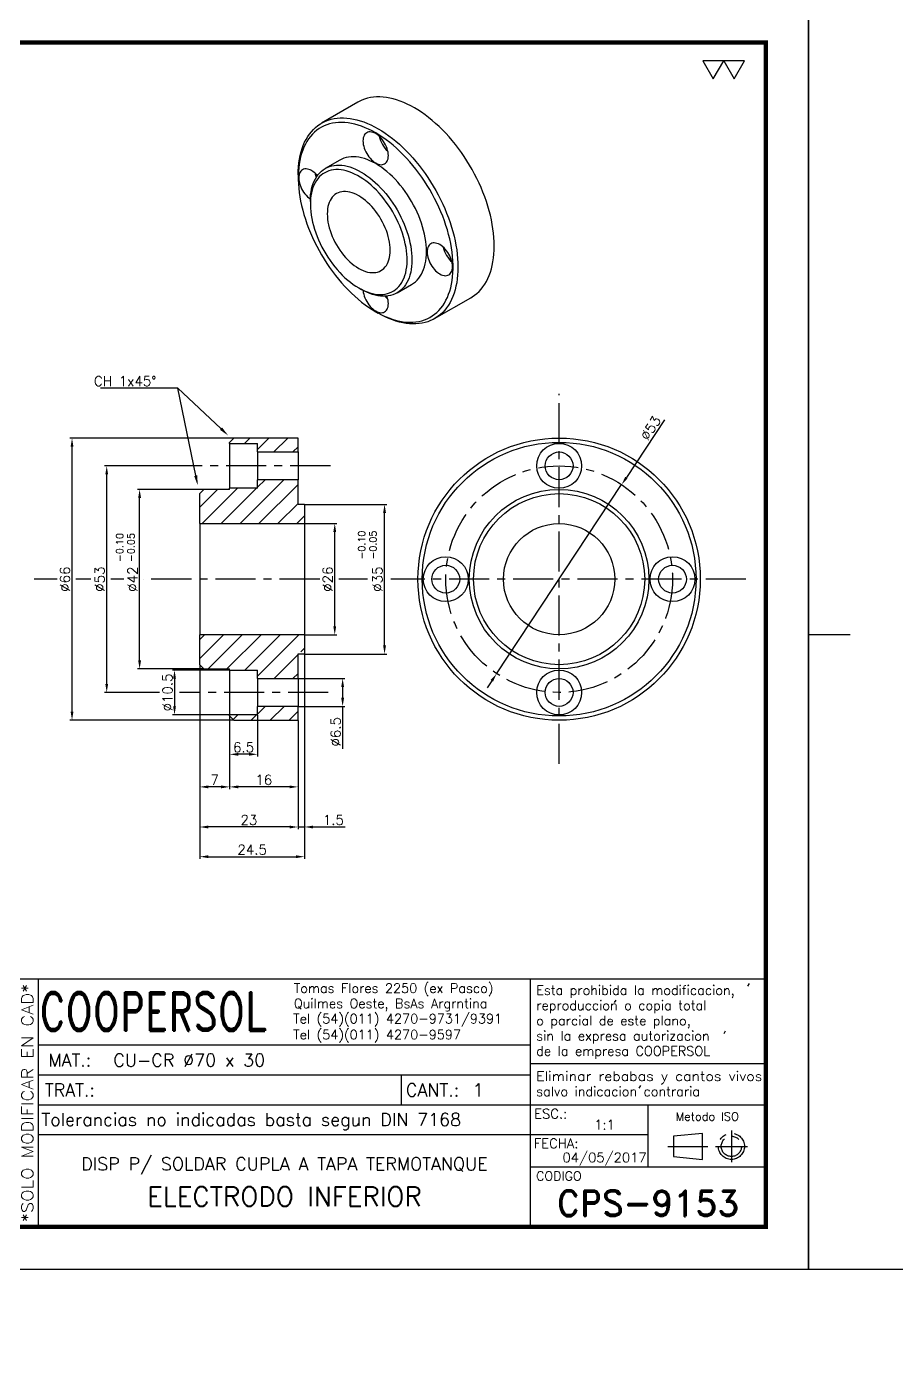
# Model space of a CAD drawing. Extents: x -13768 to 18086, y -10615 to 1188.
# Drawn here: x 867.2 to 1070.6, y -18.5 to 290.7 of the extents above; entities that cross this region are included whole.
import ezdxf
from ezdxf import colors
from ezdxf.entities.mleader import LeaderData, LeaderLine
from ezdxf.enums import TextEntityAlignment as Align
from ezdxf.math import Vec2, Vec3

# ---------------------------------------------------------------- set-up
doc = ezdxf.new("R2010")
doc.units = 0
doc.header["$LTSCALE"] = 7.5
doc.header["$MEASUREMENT"] = 0
doc.linetypes.add('CENTER', pattern=[2, 1.25, -0.25, 0.25, -0.25])
doc.layers.get('0').update_dxf_attribs({"linetype": 'CONTINUOUS'})
doc.layers.get('DEFPOINTS').update_dxf_attribs({"linetype": 'CONTINUOUS'})
for name, color, linetype in [('0-CO', 3, 'CONTINUOUS'), ('1', 1, 'CENTER'), ('CL', 1, 'CENTER'), ('CO', 3, 'CONTINUOUS'), ('FI', 1, 'CONTINUOUS'), ('RY', 5, 'CONTINUOUS')]:
    doc.layers.add(name, color=color, linetype=linetype)
doc.styles.add('ROMAND', font='ROMAND')
doc.styles.add('ROMANS', font='ROMANS.SHX')
doc.dimstyles.new('1', dxfattribs={"dimtxt": 2.3, "dimasz": 2, "dimexe": 0.5, "dimexo": 0.0625, "dimgap": 0.5, "dimtad": 1, "dimdec": 4, "dimdsep": 46, "dimtxsty": 'ROMANS', "dimcen": -2, "dimclrt": 7, "dimadec": 0, "dimazin": 0, "dimtfac": 0.869565, "dimtdec": 4, "dimtmove": 0, "dimatfit": 3, "dimfxl": 1, "dimtolj": 1, "dimarcsym": 0})

# ---------------------------------------------------------------- blocks, each defined once
blk = doc.blocks.new('A4G')
blk.add_line((0, 148.5), (9.75, 148.5))
blk.add_lwpolyline([(0, 297), (210, 297), (210, 0), (0, 0)], close=True)
at = {"const_width": 1}
blk.add_lwpolyline([(25, 287), (200, 287), (200, 10), (25, 10)], close=True, dxfattribs=at)
blk = doc.blocks.new('COOPERSOLROT-02')
for p, q in [((0, 58), (175, 58)), ((0, 0), (0, 58)), ((5, 0), (5, 58)), ((120, 0), (120, 58)), ((175, 0), (175, 58)), ((5, 42.5), (120, 42.5)), ((120, 38.19), (175, 38.19)), ((5, 35.5), (120, 35.5)), ((89.89, 28.5), (89.89, 35.5)), ((5, 28.5), (175, 28.5)), ((147.5, 14), (147.5, 28.5)), ((147.5, 21.5), (5, 21.5)), ((120, 14), (175, 14)), ((0, 0), (175, 0))]:
    blk.add_line(p, q)
at = {"color": 1, "linetype": 'CENTER'}
blk.add_line((166.98, 22.51), (166.98, 15.06), dxfattribs=at)
for points in [[(152.09, 18.79), (161.93, 18.79)], [(163.26, 18.79), (170.71, 18.79)]]:
    blk.add_lwpolyline(points, dxfattribs=at)
at = {"layer": '1'}
for points in [[(170.85, 56.26), (171.21, 56.85)], [(139.66, 52.43), (140.02, 53.02)], [(165.28, 45.22), (165.64, 45.81)], [(145.46, 32.42), (145.82, 33.01)]]:
    blk.add_lwpolyline(points, dxfattribs=at)
blk.add_lwpolyline([(160.25, 18.79), (160.25, 21.83), (153.47, 21.16), (153.47, 16.41), (160.25, 15.74)], close=True, dxfattribs=at)
for radius in [3.05, 2.37]:
    blk.add_circle((166.98, 18.79), radius, dxfattribs=at)
at = {"style": 'ROMANS', "width": 0.996387}
blk.add_text('*SOLO MODIFICAR EN CAD*', height=2.7, rotation=90, dxfattribs=at).set_placement((3.77, 1.09), (3.77, 56.81), align=Align.FIT)
at = {"style": 'ROMAND', "width": 0.75}
blk.add_text('COOPERSOL', height=9, dxfattribs=at).set_placement((5.26, 45.85))
at = {"style": 'ROMANS'}
for s, p in [('MAT.:', (7.32, 37.47)), ('TRAT.:', (6.5, 30.47)), ('CANT.:', (90.89, 30.47)), ('Tolerancias no indicadas basta segun DIN 7168', (5.7, 23.56))]:
    blk.add_text(s, height=3, dxfattribs=at).set_placement(p)
for tag, height, style, p in [('CONJUNTO', 2.3, 'ROMANS', (62.5, 17.5)), ('SUBCONJUNTO', 3, 'ROMANS', (62.5, 11.5)), ('DENOMINACION', 4.5, 'ROMANS', (62.5, 4.75)), ('COD-PLA', 6, 'ROMAND', (147.5, 5.5))]:
    blk.add_attdef(tag, text='', height=height, dxfattribs=dict(style=style)).set_placement(p, align=Align.MIDDLE)
at = {"layer": '1', "style": 'ROMANS'}
for s, height, p in [('Tomas Flores 2250 (ex Pasco)', 2.2, (64.69, 54.68)), ('Esta prohibida la modificacion,', 2.2, (121.36, 54.23)), ('Quilmes Oeste, BsAs Argrntina', 2.2, (64.69, 51.12)), ('reproduccion o copia total', 2.2, (121.36, 50.67)), ('Tel (54)(011) 4270-9731/9391', 2.2, (64.55, 47.56)), ('Tel (54)(011) 4270-9597', 2.2, (64.55, 43.83)), ('o parcial de este plano,', 2.2, (121.36, 47.11)), ('sin la expresa autorizacion ', 2.2, (121.36, 43.55)), ('de la empresa COOPERSOL', 2.2, (121.36, 39.99)), ('salvo indicacion contraria', 2.2, (121.36, 30.54)), ('ESC.:', 2.25, (120.89, 25.29)), ('FECHA:', 2.25, (120.81, 18.36)), ('CODIGO', 2.16, (121.33, 10.78))]:
    blk.add_text(s, height=height, dxfattribs=at).set_placement(p)
at = {"layer": '1', "style": 'ROMANS', "width": 0.96139}
blk.add_text('Eliminar rebabas y cantos vivos', height=2.2, dxfattribs=at).set_placement((121.34, 34.1), (174.21, 34.1), align=Align.FIT)
at = {"layer": '1', "style": 'ROMANS'}
blk.add_text('Metodo ISO', height=1.948, dxfattribs=at).set_placement((161.34, 25.77), align=Align.MIDDLE)
for tag, p in [('MAT', (22.51, 37.47)), ('TRAT', (22.51, 30.47)), ('CANT', (106.49, 30.47))]:
    blk.add_attdef(tag, p, '', height=3, dxfattribs=at)
for tag, p in [('ESC', (137.33, 22.73)), ('FECHA', (137.33, 15.06))]:
    blk.add_attdef(tag, text='', height=2.25, dxfattribs=at).set_placement(p, align=Align.CENTER)
blk = doc.blocks.new('*D216')
at = {"layer": 'CO', "color": 0, "lineweight": -2}
for p, q in [((932.26, 174.45), (939.76, 174.45)), ((939.26, 150.45), (939.26, 172.45)), ((932.26, 148.45), (939.76, 148.45))]:
    blk.add_line(p, q, dxfattribs=at)
at = {"layer": 'CO', "color": 0}
for points in [[(938.93, 172.45), (939.6, 172.45), (939.26, 174.45)], [(938.93, 150.45), (939.6, 150.45), (939.26, 148.45)]]:
    blk.add_solid(points, dxfattribs=at)
at = {"layer": 'DEFPOINTS', "color": 0}
for p in [(932.2, 174.45), (939.26, 174.45), (932.2, 148.45)]:
    blk.add_point(p, dxfattribs=at)
at = {"layer": 'CO', "color": 7, "insert": (937.61, 161.45), "char_height": 2.3, "attachment_point": 5, "rotation": 90, "style": 'ROMANS'}
blk.add_mtext('\\A1;%%C26', dxfattribs=at)
blk = doc.blocks.new('*D217')
at = {"layer": 'CO', "color": 0, "lineweight": -2}
for p, q in [((932.26, 178.95), (951.41, 178.95)), ((950.91, 145.95), (950.91, 176.95)), ((932.26, 143.95), (951.41, 143.95))]:
    blk.add_line(p, q, dxfattribs=at)
at = {"layer": 'CO', "color": 0}
for points in [[(950.57, 176.95), (951.24, 176.95), (950.91, 178.95)], [(950.57, 145.95), (951.24, 145.95), (950.91, 143.95)]]:
    blk.add_solid(points, dxfattribs=at)
at = {"layer": 'DEFPOINTS', "color": 0}
for p in [(932.2, 178.95), (950.91, 178.95), (932.2, 143.95)]:
    blk.add_point(p, dxfattribs=at)
at = {"layer": 'CO', "color": 7, "insert": (949.26, 161.45), "char_height": 2.3, "attachment_point": 5, "rotation": 90, "style": 'ROMANS'}
blk.add_mtext('\\A1;%%C35', dxfattribs=at)
blk = doc.blocks.new('*D218')
at = {"layer": 'CO', "color": 0, "lineweight": -2}
for p, q in [((908.63, 182.45), (893.15, 182.45)), ((893.65, 142.45), (893.65, 180.45)), ((908.63, 140.45), (893.15, 140.45))]:
    blk.add_line(p, q, dxfattribs=at)
at = {"layer": 'CO', "color": 0}
for points in [[(893.31, 180.45), (893.98, 180.45), (893.65, 182.45)], [(893.31, 142.45), (893.98, 142.45), (893.65, 140.45)]]:
    blk.add_solid(points, dxfattribs=at)
at = {"layer": 'DEFPOINTS', "color": 0}
for p in [(893.65, 182.45), (908.7, 182.45), (908.7, 140.45)]:
    blk.add_point(p, dxfattribs=at)
at = {"layer": 'CO', "color": 7, "insert": (892, 161.45), "char_height": 2.3, "attachment_point": 5, "rotation": 90, "style": 'ROMANS'}
blk.add_mtext('\\A1;%%C42', dxfattribs=at)
blk = doc.blocks.new('*D219')
at = {"layer": 'CO', "color": 0, "lineweight": -2}
for p, q in [((908.27, 187.95), (885.46, 187.95)), ((885.96, 136.95), (885.96, 185.95)), ((895.47, 134.95), (885.46, 134.95))]:
    blk.add_line(p, q, dxfattribs=at)
at = {"layer": 'CO', "color": 0}
for points in [[(885.63, 185.95), (886.29, 185.95), (885.96, 187.95)], [(885.63, 136.95), (886.29, 136.95), (885.96, 134.95)]]:
    blk.add_solid(points, dxfattribs=at)
at = {"layer": 'DEFPOINTS', "color": 0}
for p in [(885.96, 187.95), (908.33, 187.95), (895.54, 134.95)]:
    blk.add_point(p, dxfattribs=at)
at = {"layer": 'CO', "color": 7, "insert": (884.31, 161.45), "char_height": 2.3, "attachment_point": 5, "rotation": 90, "style": 'ROMANS'}
blk.add_mtext('\\A1;%%C53', dxfattribs=at)
blk = doc.blocks.new('*D220')
at = {"layer": 'CO', "color": 0, "lineweight": -2}
for p, q in [((915.63, 194.45), (877.35, 194.45)), ((877.85, 130.45), (877.85, 192.45)), ((915.63, 128.45), (877.35, 128.45))]:
    blk.add_line(p, q, dxfattribs=at)
at = {"layer": 'CO', "color": 0}
for points in [[(877.52, 192.45), (878.18, 192.45), (877.85, 194.45)], [(877.52, 130.45), (878.18, 130.45), (877.85, 128.45)]]:
    blk.add_solid(points, dxfattribs=at)
at = {"layer": 'DEFPOINTS', "color": 0}
for p in [(877.85, 194.45), (915.7, 194.45), (915.7, 128.45)]:
    blk.add_point(p, dxfattribs=at)
at = {"layer": 'CO', "color": 7, "insert": (876.2, 161.45), "char_height": 2.3, "attachment_point": 5, "rotation": 90, "style": 'ROMANS'}
blk.add_mtext('\\A1;%%C66', dxfattribs=at)
blk = doc.blocks.new('*D221')
at = {"layer": 'CO', "color": 0, "lineweight": -2}
for p, q in [((907.7, 141.39), (907.7, 102.99)), ((930.7, 128.39), (930.7, 102.99)), ((928.7, 103.49), (909.7, 103.49))]:
    blk.add_line(p, q, dxfattribs=at)
at = {"layer": 'CO', "color": 0}
for points in [[(909.7, 103.82), (909.7, 103.15), (907.7, 103.49)], [(928.7, 103.82), (928.7, 103.15), (930.7, 103.49)]]:
    blk.add_solid(points, dxfattribs=at)
at = {"layer": 'DEFPOINTS', "color": 0}
for p in [(907.7, 141.45), (930.7, 128.45), (907.7, 103.49)]:
    blk.add_point(p, dxfattribs=at)
at = {"layer": 'CO', "color": 7, "insert": (919.2, 105.14), "char_height": 2.3, "attachment_point": 5, "style": 'ROMANS'}
blk.add_mtext('\\A1;23', dxfattribs=at)
blk = doc.blocks.new('*D222')
at = {"layer": 'CO', "color": 0, "lineweight": -2}
for p, q in [((932.2, 143.89), (932.2, 102.99)), ((930.7, 128.39), (930.7, 102.99)), ((928.7, 103.49), (926.7, 103.49)), ((930.7, 103.49), (932.2, 103.49)), ((934.2, 103.49), (941.69, 103.49))]:
    blk.add_line(p, q, dxfattribs=at)
at = {"layer": 'CO', "color": 0}
for points in [[(928.7, 103.82), (928.7, 103.15), (930.7, 103.49)], [(934.2, 103.82), (934.2, 103.15), (932.2, 103.49)]]:
    blk.add_solid(points, dxfattribs=at)
at = {"layer": 'DEFPOINTS', "color": 0}
for p in [(932.2, 143.95), (930.7, 128.45), (932.2, 103.49)]:
    blk.add_point(p, dxfattribs=at)
at = {"layer": 'CO', "color": 7, "insert": (938.94, 105.14), "char_height": 2.3, "attachment_point": 5, "style": 'ROMANS'}
blk.add_mtext('\\A1;1.5', dxfattribs=at)
blk = doc.blocks.new('*D223')
at = {"layer": 'CO', "color": 0, "lineweight": -2}
for p, q in [((932.2, 143.89), (932.2, 96.04)), ((907.7, 141.33), (907.7, 96.04)), ((909.7, 96.54), (930.2, 96.54))]:
    blk.add_line(p, q, dxfattribs=at)
at = {"layer": 'CO', "color": 0}
for points in [[(909.7, 96.88), (909.7, 96.21), (907.7, 96.54)], [(930.2, 96.88), (930.2, 96.21), (932.2, 96.54)]]:
    blk.add_solid(points, dxfattribs=at)
at = {"layer": 'DEFPOINTS', "color": 0}
for p in [(932.2, 143.95), (907.7, 141.39), (932.2, 96.54)]:
    blk.add_point(p, dxfattribs=at)
at = {"layer": 'CO', "color": 7, "insert": (919.95, 98.19), "char_height": 2.3, "attachment_point": 5, "style": 'ROMANS'}
blk.add_mtext('\\A1;24.5', dxfattribs=at)
blk = doc.blocks.new('*D224')
at = {"layer": 'CO', "color": 0, "lineweight": -2}
for p, q in [((914.7, 129.64), (914.7, 119.99)), ((921.2, 129.64), (921.2, 119.99)), ((919.2, 120.49), (916.7, 120.49))]:
    blk.add_line(p, q, dxfattribs=at)
at = {"layer": 'CO', "color": 0}
for points in [[(916.7, 120.82), (916.7, 120.15), (914.7, 120.49)], [(919.2, 120.82), (919.2, 120.15), (921.2, 120.49)]]:
    blk.add_solid(points, dxfattribs=at)
at = {"layer": 'DEFPOINTS', "color": 0}
for p in [(914.7, 129.7), (921.2, 129.7), (914.7, 120.49)]:
    blk.add_point(p, dxfattribs=at)
at = {"layer": 'CO', "color": 7, "insert": (917.95, 122.14), "char_height": 2.3, "attachment_point": 5, "style": 'ROMANS'}
blk.add_mtext('\\A1;6.5', dxfattribs=at)
blk = doc.blocks.new('*D225')
at = {"layer": 'CO', "color": 0, "lineweight": -2}
for p, q in [((914.7, 129.64), (914.7, 112.37)), ((930.7, 128.39), (930.7, 112.37)), ((928.7, 112.87), (916.7, 112.87))]:
    blk.add_line(p, q, dxfattribs=at)
at = {"layer": 'CO', "color": 0}
for points in [[(916.7, 113.2), (916.7, 112.54), (914.7, 112.87)], [(928.7, 113.2), (928.7, 112.54), (930.7, 112.87)]]:
    blk.add_solid(points, dxfattribs=at)
at = {"layer": 'DEFPOINTS', "color": 0}
for p in [(914.7, 129.7), (930.7, 128.45), (914.7, 112.87)]:
    blk.add_point(p, dxfattribs=at)
at = {"layer": 'CO', "color": 7, "insert": (922.7, 114.52), "char_height": 2.3, "attachment_point": 5, "style": 'ROMANS'}
blk.add_mtext('\\A1;16', dxfattribs=at)
blk = doc.blocks.new('*D226')
at = {"layer": 'CO', "color": 0, "lineweight": -2}
for p, q in [((907.7, 141.27), (907.7, 112.37)), ((914.7, 129.39), (914.7, 112.37)), ((912.7, 112.87), (909.7, 112.87))]:
    blk.add_line(p, q, dxfattribs=at)
at = {"layer": 'CO', "color": 0}
for points in [[(909.7, 113.2), (909.7, 112.54), (907.7, 112.87)], [(912.7, 113.2), (912.7, 112.54), (914.7, 112.87)]]:
    blk.add_solid(points, dxfattribs=at)
at = {"layer": 'DEFPOINTS', "color": 0}
for p in [(907.7, 141.33), (914.7, 129.45), (907.7, 112.87)]:
    blk.add_point(p, dxfattribs=at)
at = {"layer": 'CO', "color": 7, "insert": (911.2, 114.52), "char_height": 2.3, "attachment_point": 5, "style": 'ROMANS'}
blk.add_mtext('\\A1;7', dxfattribs=at)
blk = doc.blocks.new('*D227')
at = {"layer": 'CO', "color": 0, "lineweight": -2}
for p, q in [((930.76, 138.2), (941.61, 138.2)), ((941.11, 136.2), (941.11, 133.7)), ((930.76, 131.7), (941.61, 131.7)), ((941.11, 131.7), (941.11, 121.8))]:
    blk.add_line(p, q, dxfattribs=at)
at = {"layer": 'CO', "color": 0}
for points in [[(940.77, 136.2), (941.44, 136.2), (941.11, 138.2)], [(940.77, 133.7), (941.44, 133.7), (941.11, 131.7)]]:
    blk.add_solid(points, dxfattribs=at)
at = {"layer": 'DEFPOINTS', "color": 0}
for p in [(930.7, 138.2), (930.7, 131.7), (941.11, 131.7)]:
    blk.add_point(p, dxfattribs=at)
at = {"layer": 'CO', "color": 7, "insert": (939.46, 125.75), "char_height": 2.3, "attachment_point": 5, "rotation": 90, "style": 'ROMANS'}
blk.add_mtext('\\A1;%%C6.5', dxfattribs=at)
blk = doc.blocks.new('*D228')
at = {"layer": 'CO', "color": 0, "lineweight": -2}
for p, q in [((914.63, 140.2), (901.31, 140.2)), ((901.81, 138.2), (901.81, 131.7)), ((914.63, 129.7), (901.31, 129.7))]:
    blk.add_line(p, q, dxfattribs=at)
at = {"layer": 'CO', "color": 0}
for points in [[(901.48, 138.2), (902.14, 138.2), (901.81, 140.2)], [(901.48, 131.7), (902.14, 131.7), (901.81, 129.7)]]:
    blk.add_solid(points, dxfattribs=at)
at = {"layer": 'DEFPOINTS', "color": 0}
for p in [(914.7, 140.2), (901.81, 129.7), (914.7, 129.7)]:
    blk.add_point(p, dxfattribs=at)
at = {"layer": 'CO', "color": 7, "insert": (900.16, 134.95), "char_height": 2.3, "attachment_point": 5, "rotation": 90, "style": 'ROMANS'}
blk.add_mtext('\\A1;%%C10.5', dxfattribs=at)
blk = doc.blocks.new('TOL')
at = {"layer": '0-CO', "style": 'ROMANS'}
for tag, p in [('TOLSUP', (2.34, 3.94)), ('TOLINF', (2.34, 1.29))]:
    blk.add_attdef(tag, p, '', height=1.64, dxfattribs=at)
blk = doc.blocks.new('*D229')
at = {"layer": 'CO', "color": 0, "lineweight": -2}
for p, q in [((1016.35, 198.7), (1007.44, 185.22)), ((977.09, 139.35), (1006.33, 183.56)), ((975.99, 137.68), (974.89, 136.02))]:
    blk.add_line(p, q, dxfattribs=at)
at = {"layer": 'CO', "color": 0}
for points in [[(1007.16, 185.41), (1007.72, 185.04), (1006.33, 183.56)], [(975.71, 137.87), (976.27, 137.5), (977.09, 139.35)]]:
    blk.add_solid(points, dxfattribs=at)
at = {"layer": 'DEFPOINTS', "color": 0}
for p in [(1006.33, 183.56), (977.09, 139.35)]:
    blk.add_point(p, dxfattribs=at)
at = {"layer": 'CO', "color": 7, "insert": (1013.1, 196.77), "char_height": 2.3, "attachment_point": 5, "rotation": 56.5142, "style": 'ROMANS'}
blk.add_mtext('\\A1;∅53', dxfattribs=at)
blk = doc.blocks.new('A1G')
blk.add_lwpolyline([(0, 0), (841, 0), (841, 594), (0, 594)], close=True)

msp = doc.modelspace()

# ---------------------------------------------------------------- hatches: boundary and pattern name
at = {"layer": 'RY'}
h = msp.add_hatch(dxfattribs=at)
h.set_pattern_fill('ANSI31', color=256, scale=25, style=0)
h.set_pattern_definition([(45, (12679.991, -11905.4418), (-2.2097087, 2.2097087), [])])
h.paths.add_polyline_path([(930.69718, 191.20441), (930.69718, 194.45441), (915.69718, 194.45441), (914.69718, 193.45441), (914.69718, 193.20441), (921.19718, 193.20441), (921.19718, 191.20441)])
h.paths.add_polyline_path([(921.19718, 184.70441), (921.19718, 182.70441), (914.69718, 182.70441), (914.69718, 182.45441), (908.69718, 182.45441), (907.69718, 181.45441), (907.69718, 174.45441), (932.19718, 174.45441), (932.19718, 178.45441), (930.69718, 178.45441), (930.69718, 184.70441)])
h.paths.add_polyline_path([(907.69718, 148.45441), (907.69718, 141.45441), (908.69718, 140.45441), (914.69718, 140.45441), (914.69718, 140.20441), (921.19718, 140.20441), (921.19718, 138.20441), (930.69718, 138.20441), (930.69718, 144.45441), (932.19718, 144.45441), (932.19718, 148.45441)])
h.paths.add_polyline_path([(930.69718, 128.45441), (930.69718, 131.70441), (921.19718, 131.70441), (921.19718, 129.70441), (914.69718, 129.70441), (914.69718, 129.45441), (915.69718, 128.45441)])

# ---------------------------------------------------------------- linework, layer by layer
for p, q in [((914.69718, 193.45441), (915.69718, 194.45441)), ((914.69718, 193.20441), (914.69718, 193.45441)), ((914.69718, 193.20441), (921.19718, 193.20441)), ((914.69718, 193.20441), (914.69718, 182.70441)), ((930.69718, 194.45441), (915.69718, 194.45441)), ((921.19718, 191.20441), (921.19718, 193.20441)), ((930.69718, 191.20441), (930.69718, 194.45441)), ((921.19718, 191.20441), (921.19718, 184.70441)), ((921.19718, 191.20441), (930.69718, 191.20441)), ((930.69718, 191.20441), (930.69718, 184.70441)), ((907.69718, 181.45441), (908.69718, 182.45441)), ((914.69718, 182.45441), (908.69718, 182.45441)), ((914.69718, 182.45441), (914.69718, 182.70441)), ((921.19718, 182.70441), (914.69718, 182.70441)), ((930.69718, 184.70441), (921.19718, 184.70441)), ((921.19718, 182.70441), (921.19718, 184.70441)), ((930.69718, 178.95441), (930.69718, 184.70441)), ((907.69718, 174.45441), (907.69718, 181.45441)), ((932.19718, 178.95441), (930.69718, 178.95441)), ((932.19718, 178.95441), (932.19718, 174.45441)), ((907.69718, 174.45441), (932.19718, 174.45441)), ((907.69718, 174.45441), (907.69718, 148.45441)), ((932.19718, 174.45441), (932.19718, 148.45441)), ((907.69718, 141.45441), (907.69718, 148.45441)), ((932.19718, 148.45441), (907.69718, 148.45441)), ((932.19718, 148.45441), (932.19718, 143.95441)), ((930.69718, 143.95441), (932.19718, 143.95441)), ((930.69718, 138.20441), (930.69718, 143.95441)), ((908.69718, 140.45441), (907.69718, 141.45441)), ((908.69718, 140.45441), (914.69718, 140.45441)), ((914.69718, 140.20441), (914.69718, 140.45441)), ((914.69718, 140.20441), (921.19718, 140.20441)), ((914.69718, 140.20441), (914.69718, 129.70441)), ((921.19718, 138.20441), (921.19718, 140.20441)), ((921.19718, 138.20441), (930.69718, 138.20441)), ((921.19718, 138.20441), (921.19718, 131.70441)), ((930.69718, 138.20441), (930.69718, 131.70441)), ((930.69718, 131.70441), (921.19718, 131.70441)), ((921.19718, 129.70441), (921.19718, 131.70441)), ((930.69718, 128.45441), (930.69718, 131.70441)), ((914.69718, 129.45441), (914.69718, 129.70441)), ((921.19718, 129.70441), (914.69718, 129.70441)), ((915.69718, 128.45441), (914.69718, 129.45441)), ((915.69718, 128.45441), (930.69718, 128.45441))]:
    msp.add_line(p, q)
for centre, radius in [((991.7139, 161.45441), 33), ((991.7139, 187.95441), 5.25), ((991.7139, 187.95441), 3.25), ((991.7139, 161.45441), 21), ((991.7139, 161.45441), 13), ((965.2139, 161.45441), 5.25), ((965.2139, 161.45441), 3.25), ((1018.2139, 161.45441), 5.25), ((1018.2139, 161.45441), 3.25), ((991.7139, 134.95441), 5.25), ((991.7139, 134.95441), 3.25)]:
    msp.add_circle(centre, radius)
at = {"layer": 'CL'}
for p, q in [((991.7139, 118.25926), (991.7139, 204.76739)), ((938.23353, 187.95441), (908.33062, 187.95441)), ((874.41654, 161.45441), (869.01269, 161.45441)), ((882.27594, 161.45441), (878.73496, 161.45441)), ((889.96272, 161.45441), (886.93986, 161.45441)), ((935.75836, 161.45441), (894.45376, 161.45441)), ((946.91323, 161.45441), (940.19495, 161.45441)), ((1035.35374, 161.45441), (952.36402, 161.45441)), ((898.337, 134.95441), (895.53701, 134.95441)), ((937.76104, 134.95441), (903.00371, 134.95441))]:
    msp.add_line(p, q, dxfattribs=at)
msp.add_circle((991.7139, 161.45441), 26.5, dxfattribs=at)
at = {"layer": 'CO'}
for points in [[(1027.74912, 278.45768), (1030.19327, 282.69108), (1025.30497, 282.69108)], [(1032.63743, 278.45768), (1035.08158, 282.69108), (1030.19327, 282.69108)]]:
    msp.add_lwpolyline(points, close=True, dxfattribs=at)
at = {"layer": 'FI'}
for p, q in [((944.68171, 273.01047), (936.19643, 268.11202)), ((940.43035, 259.47139), (937.03624, 257.51201)), ((930.72773, 256.02492), (930.72773, 255.37179)), ((933.55616, 249.82022), (933.55616, 249.16709)), ((944.86803, 229.57224), (945.43362, 229.24562)), ((953.83487, 228.41277), (957.22898, 230.37215)), ((962.59428, 222.38464), (971.07956, 227.28309)), ((948.82672, 224.02002), (949.39232, 223.69341))]:
    msp.add_line(p, q, dxfattribs=at)
at = {"layer": 'FI', "flags": 128}
for points in [[(971.07956, 227.28309), (971.37349, 227.46051), (971.93868, 227.84827), (972.47557, 228.28094), (972.98305, 228.75764), (973.46013, 229.27742), (973.90583, 229.83923), (974.31926, 230.44193), (974.69958, 231.08432), (975.04603, 231.7651), (975.35791, 232.48289), (975.63459, 233.23626), (975.87553, 234.02368), (976.08022, 234.84357), (976.24826, 235.69429), (976.37931, 236.5741), (976.4731, 237.48125), (976.52946, 238.41391), (976.54825, 239.3702), (976.52946, 240.34818), (976.4731, 241.3459), (976.37931, 242.36135), (976.24826, 243.39247), (976.08022, 244.4372), (975.87553, 245.49342), (975.63459, 246.55902), (975.35791, 247.63184), (975.04603, 248.70972), (974.69958, 249.7905), (974.31926, 250.872), (973.90583, 251.95204), (973.46013, 253.02844), (972.98305, 254.09904), (972.47557, 255.16168), (971.93868, 256.21421), (971.37349, 257.25454), (970.78113, 258.28054), (970.16278, 259.29017), (969.5197, 260.28138), (968.85318, 261.25218), (968.16457, 262.20062), (967.45524, 263.12478), (966.72663, 264.02281), (965.98021, 264.89289), (965.21748, 265.73328), (964.43997, 266.54227), (963.64925, 267.31825), (962.84691, 268.05965), (962.03457, 268.76497), (961.21387, 269.4328), (960.38645, 270.06179), (959.55399, 270.65067), (958.71815, 271.19826), (957.88063, 271.70346), (957.04311, 272.16524), (956.20728, 272.58268), (955.37482, 272.95494), (954.5474, 273.28127), (953.7267, 273.56101), (952.91436, 273.79359), (952.11202, 273.97855), (951.3213, 274.11552), (950.54379, 274.20421), (949.78106, 274.24446), (949.03463, 274.23618), (948.30603, 274.17939), (947.5967, 274.0742), (946.90808, 273.92082), (946.24156, 273.71956), (945.59848, 273.47083), (944.98014, 273.17513), (944.68171, 273.01047)], [(930.72773, 256.02492), (930.74653, 256.98121), (930.80288, 257.91386), (930.89668, 258.82101), (931.02773, 259.70083), (931.19577, 260.55154), (931.40046, 261.37143), (931.64139, 262.15886), (931.91808, 262.91222), (932.22996, 263.63002), (932.57641, 264.31079), (932.95673, 264.95318), (933.37016, 265.55589), (933.81586, 266.11769), (934.29293, 266.63747), (934.80042, 267.11418), (935.3373, 267.54685), (935.90249, 267.93461), (936.49486, 268.27669), (937.1132, 268.57239), (937.75628, 268.82111), (938.4228, 269.02237), (939.11142, 269.17575), (939.82074, 269.28094), (940.54935, 269.33773), (941.29578, 269.34601), (942.05851, 269.30577), (942.83602, 269.21707), (943.62674, 269.0801), (944.42908, 268.89514), (945.24142, 268.66256), (946.06212, 268.38282), (946.88954, 268.05649), (947.722, 267.68424), (948.55783, 267.26679), (949.39535, 266.80501), (950.23287, 266.29982), (951.0687, 265.75222), (951.90117, 265.16334), (952.72858, 264.53435), (953.54929, 263.86652), (954.36163, 263.1612), (955.16396, 262.4198), (955.95468, 261.64383), (956.73219, 260.83483), (957.49493, 259.99444), (958.24135, 259.12436), (958.96996, 258.22633), (959.67929, 257.30217), (960.3679, 256.35373), (961.03442, 255.38293), (961.6775, 254.39172), (962.29585, 253.38209), (962.88821, 252.35609), (963.4534, 251.31577), (963.99028, 250.26323), (964.49777, 249.20059), (964.97485, 248.12999), (965.42055, 247.05359), (965.83397, 245.97355), (966.2143, 244.89206), (966.56075, 243.81128), (966.87263, 242.73339), (967.14931, 241.66057), (967.39024, 240.59497), (967.59494, 239.53875), (967.76298, 238.49402), (967.89402, 237.4629), (967.98782, 236.44746), (968.04417, 235.44973), (968.06297, 234.47175), (968.04417, 233.51546), (967.98782, 232.5828), (967.89402, 231.67565), (967.76298, 230.79584), (967.59494, 229.94513), (967.39024, 229.12523), (967.14931, 228.33781), (966.87263, 227.58444), (966.56075, 226.86665), (966.2143, 226.18587), (965.83397, 225.54349), (965.42055, 224.94078), (964.97485, 224.37897), (964.49777, 223.85919), (963.99028, 223.38249), (963.4534, 222.94982), (962.88821, 222.56206), (962.29585, 222.21998), (961.6775, 221.92428), (961.03442, 221.67555), (960.3679, 221.4743), (959.67929, 221.32092), (958.96996, 221.21573), (958.24135, 221.15893), (957.49493, 221.15065), (956.73219, 221.1909), (955.95468, 221.2796), (955.16396, 221.41657), (954.36163, 221.60153), (953.54929, 221.83411), (952.72858, 222.11385), (951.90117, 222.44017), (951.0687, 222.81243), (950.23287, 223.22987), (949.39535, 223.69166), (949.39535, 223.69166)], [(948.82967, 224.01833), (949.65357, 223.56436), (950.47576, 223.15466), (951.29455, 222.79008), (952.10822, 222.47136), (952.9151, 222.19918), (953.71351, 221.9741), (954.5018, 221.79658), (955.27833, 221.66699), (956.0415, 221.58559), (956.78972, 221.55257), (957.52144, 221.56798), (958.23514, 221.6318), (958.92935, 221.74388), (959.60263, 221.90401), (960.25358, 222.11185), (960.88085, 222.36696), (961.48314, 222.66882), (962.05921, 223.01681), (962.60786, 223.41019), (963.12795, 223.84816), (963.6184, 224.32981), (964.0782, 224.85414), (964.5064, 225.42006), (964.90211, 226.0264), (965.2645, 226.67191), (965.59283, 227.35524), (965.88641, 228.07498), (966.14464, 228.82964), (966.36699, 229.61765), (966.55298, 230.43739), (966.70224, 231.28714), (966.81446, 232.16515), (966.8894, 233.06961), (966.92691, 233.99863), (966.92691, 234.95028), (966.8894, 235.92261), (966.81446, 236.91359), (966.70224, 237.92116), (966.55298, 238.94325), (966.36699, 239.97773), (966.14464, 241.02245), (965.88641, 242.07526), (965.59283, 243.13397), (965.2645, 244.19638), (964.90211, 245.26029), (964.5064, 246.32351), (964.0782, 247.38382), (963.6184, 248.43902), (963.12795, 249.48694), (962.60786, 250.52539), (962.05921, 251.55223), (961.48314, 252.56533), (960.88085, 253.56258), (960.25358, 254.54192), (959.60263, 255.50133), (958.92935, 256.43881), (958.23514, 257.35241), (957.52144, 258.24026), (956.78972, 259.10049), (956.0415, 259.93135), (955.27833, 260.73109), (954.5018, 261.49806), (953.71351, 262.23068), (952.9151, 262.92742), (952.10822, 263.58684), (951.29455, 264.20757), (950.47576, 264.78834), (949.65357, 265.32792), (948.82967, 265.82522), (948.00576, 266.27918), (947.18357, 266.68888), (946.36479, 267.05346), (945.55111, 267.37218), (944.74423, 267.64436), (943.94582, 267.86944), (943.15754, 268.04696), (942.381, 268.17655), (941.61784, 268.25795), (940.86962, 268.29097), (940.1379, 268.27556), (939.42419, 268.21174), (938.72998, 268.09966), (938.0567, 267.93953), (937.40575, 267.73169), (936.77848, 267.47658), (936.17619, 267.17472), (935.60012, 266.82674), (935.05148, 266.43335), (934.53139, 265.99538), (934.04093, 265.51373), (933.58113, 264.9894), (933.15293, 264.42348), (932.75723, 263.81714), (932.39484, 263.17163), (932.06651, 262.4883), (931.77292, 261.76856), (931.51469, 261.0139), (931.29235, 260.22589), (931.10635, 259.40615), (930.95709, 258.5564), (930.84487, 257.67839), (930.76993, 256.77393), (930.73242, 255.84492), (930.73242, 254.89326), (930.76993, 253.92093), (930.84487, 252.92995), (930.95709, 251.92238), (931.10635, 250.90029), (931.29235, 249.86581), (931.51469, 248.82109), (931.77292, 247.76828), (932.06651, 246.70958), (932.39484, 245.64716), (932.75723, 244.58325), (933.15293, 243.52003), (933.58113, 242.45973), (934.04093, 241.40452), (934.53139, 240.3566), (935.05148, 239.31815), (935.60012, 238.29131), (936.17619, 237.27822), (936.77848, 236.28096), (937.40575, 235.30162), (938.0567, 234.34221), (938.72998, 233.40473), (939.42419, 232.49113), (940.1379, 231.60328), (940.86962, 230.74305), (941.61784, 229.9122), (942.381, 229.11245), (943.15754, 228.34548), (943.94582, 227.61286), (944.74423, 226.91612), (945.55111, 226.2567), (946.36479, 225.63597), (947.18357, 225.0552), (948.00576, 224.51562), (948.82967, 224.01833)], [(951.79952, 260.51798), (951.78084, 260.91274), (951.72506, 261.32409), (951.63286, 261.74687), (951.50541, 262.17576), (951.34431, 262.60535), (951.15159, 263.03026), (950.92967, 263.44513), (950.68134, 263.84476), (950.40972, 264.22411), (950.11824, 264.57841), (949.81055, 264.90321), (949.49052, 265.19442), (949.16218, 265.44838), (948.82967, 265.66191), (948.49715, 265.8323), (948.16881, 265.95743), (947.84879, 266.03571), (947.5411, 266.06616), (947.24961, 266.0484), (946.978, 265.98265), (946.72967, 265.86974), (946.50775, 265.71109), (946.31502, 265.5087), (946.15393, 265.2651), (946.02648, 264.98337), (945.93428, 264.66704), (945.87849, 264.32009), (945.85982, 263.94689), (945.87849, 263.55213), (945.93428, 263.14078), (946.02648, 262.718), (946.15393, 262.28912), (946.31502, 261.85952), (946.50775, 261.43461), (946.72967, 261.01974), (946.978, 260.62011), (947.24961, 260.24077), (947.5411, 259.88646), (947.84879, 259.56166), (948.16881, 259.27045), (948.49715, 259.01649), (948.82967, 258.80296), (949.16218, 258.63257), (949.49052, 258.50745), (949.81055, 258.42917), (950.11824, 258.39871), (950.40972, 258.41647), (950.68134, 258.48222), (950.92967, 258.59513), (951.15159, 258.75378), (951.34431, 258.95617), (951.50541, 259.19977), (951.63286, 259.48151), (951.72506, 259.79783), (951.78084, 260.14478), (951.79952, 260.51798)], [(957.22898, 230.37215), (957.22967, 230.37254), (957.68744, 230.66742), (958.11735, 231.00714), (958.51804, 231.39065), (958.88824, 231.81673), (959.22679, 232.28404), (959.53263, 232.79111), (959.8048, 233.33636), (960.04243, 233.91805), (960.24478, 234.53437), (960.41122, 235.18337), (960.54122, 235.86301), (960.63437, 236.57115), (960.69037, 237.30556), (960.70906, 238.06394), (960.69037, 238.8439), (960.63437, 239.64298), (960.54122, 240.45867), (960.41122, 241.2884), (960.24478, 242.12956), (960.04243, 242.97951), (959.8048, 243.83557), (959.53263, 244.69505), (959.22679, 245.55524), (958.88824, 246.41344), (958.51804, 247.26694), (958.11735, 248.11307), (957.68744, 248.94915), (957.22967, 249.77256), (956.74546, 250.58071), (956.23635, 251.37106), (955.70393, 252.14111), (955.14989, 252.88845), (954.57595, 253.61072), (953.98394, 254.30566), (953.37571, 254.97107), (952.75318, 255.60486), (952.11831, 256.20503), (951.47308, 256.76971), (950.81954, 257.29711), (950.15974, 257.78557), (949.49575, 258.23355), (948.82967, 258.63966), (948.16358, 259.0026), (947.4996, 259.32123), (946.83979, 259.59457), (946.18625, 259.82173), (945.54103, 260.00201), (944.90615, 260.13485), (944.28362, 260.21982), (943.67539, 260.25666), (943.08338, 260.24525), (942.50945, 260.18562), (941.9554, 260.07797), (941.42299, 259.92263), (940.91387, 259.72009), (940.43035, 259.47139)], [(933.839, 257.00517), (933.50649, 257.17556), (933.17815, 257.30069), (932.85812, 257.37897), (932.55043, 257.40942), (932.25895, 257.39166), (931.98733, 257.32591), (931.739, 257.213), (931.51708, 257.05435), (931.32436, 256.85196), (931.16326, 256.60836), (931.03581, 256.32663), (930.94362, 256.0103), (930.88783, 255.66335), (930.86915, 255.29015), (930.88783, 254.89539), (930.94362, 254.48404), (931.03581, 254.06126), (931.16326, 253.63238), (931.32436, 253.20278), (931.51708, 252.77787), (931.739, 252.363), (931.98733, 251.96337), (932.25895, 251.58403), (932.55043, 251.22972), (932.85812, 250.90492), (933.17815, 250.61371), (933.50649, 250.35975), (933.56418, 250.31959)], [(933.55616, 249.82022), (933.57485, 250.5786), (933.63086, 251.31301), (933.724, 252.02116), (933.854, 252.7008), (934.02044, 253.34979), (934.22279, 253.96611), (934.46043, 254.54781), (934.73259, 255.09305), (935.03843, 255.60012), (935.37698, 256.06744), (935.74719, 256.49351), (936.14787, 256.87702), (936.57778, 257.21674), (937.03555, 257.51162), (937.51976, 257.76072), (938.02887, 257.96325), (938.56129, 258.11859), (939.11534, 258.22624), (939.68927, 258.28587), (940.28128, 258.29728), (940.88951, 258.26044), (941.51204, 258.17547), (942.14692, 258.04264), (942.79214, 257.86235), (943.44568, 257.63519), (944.10548, 257.36185), (944.76947, 257.04322), (945.43555, 256.68028), (946.10164, 256.27417), (946.76562, 255.82619), (947.42543, 255.33773), (948.07897, 254.81033), (948.72419, 254.24565), (949.35907, 253.64548), (949.9816, 253.01169), (950.58983, 252.34628), (951.18184, 251.65134), (951.75577, 250.92907), (952.30982, 250.18173), (952.84224, 249.41168), (953.35135, 248.62133), (953.83555, 247.81318), (954.29333, 246.98977), (954.72324, 246.15369), (955.12392, 245.30756), (955.49412, 244.45406), (955.83268, 243.59586), (956.13852, 242.73567), (956.41068, 241.87619), (956.64832, 241.02013), (956.85067, 240.17018), (957.01711, 239.32902), (957.1471, 238.49929), (957.24025, 237.6836), (957.29626, 236.88452), (957.31495, 236.10456), (957.29626, 235.34618), (957.24025, 234.61177), (957.1471, 233.90363), (957.01711, 233.22399), (956.85067, 232.57499), (956.64832, 231.95867), (956.41068, 231.37698), (956.13852, 230.83173), (955.83268, 230.32466), (955.49412, 229.85735), (955.12392, 229.43127), (954.72324, 229.04776), (954.29333, 228.70804), (953.83555, 228.41316), (953.35135, 228.16407), (952.84224, 227.96153), (952.30982, 227.80619), (951.75577, 227.69854), (951.18184, 227.63892), (950.58983, 227.6275), (949.9816, 227.66434), (949.35907, 227.74931), (948.72419, 227.88215), (948.07897, 228.06243), (947.42543, 228.2896), (946.76562, 228.56293), (946.10164, 228.88156), (945.43555, 229.24451), (945.43555, 229.24451)], [(944.86987, 229.57117), (945.52167, 229.2166), (946.17131, 228.90659), (946.81663, 228.6422), (947.45548, 228.42429), (948.08574, 228.25359), (948.70532, 228.13066), (949.31216, 228.05593), (949.90424, 228.02962), (950.47959, 228.05183), (951.03631, 228.12249), (951.57255, 228.24137), (952.08652, 228.40806), (952.57652, 228.62201), (953.04092, 228.88251), (953.47817, 229.18871), (953.88683, 229.53957), (954.26554, 229.93394), (954.61303, 230.3705), (954.92816, 230.8478), (955.20987, 231.36427), (955.45724, 231.91817), (955.66944, 232.50768), (955.84576, 233.13084), (955.98562, 233.78557), (956.08855, 234.4697), (956.15422, 235.18095), (956.1824, 235.91697), (956.17301, 236.67531), (956.12606, 237.45345), (956.04172, 238.24881), (955.92028, 239.05874), (955.76212, 239.88055), (955.56778, 240.71151), (955.3379, 241.54887), (955.07325, 242.38984), (954.77471, 243.23162), (954.44326, 244.07143), (954.08001, 244.90646), (953.68616, 245.73395), (953.26303, 246.55116), (952.81202, 247.35535), (952.33462, 248.14387), (951.83243, 248.91409), (951.30711, 249.66345), (950.7604, 250.38947), (950.19413, 251.08974), (949.61016, 251.76192), (949.01046, 252.40378), (948.39699, 253.0132), (947.77182, 253.58814), (947.137, 254.1267), (946.49465, 254.62709), (945.8469, 255.08765), (945.19591, 255.50684), (944.54383, 255.88327), (943.89284, 256.2157), (943.24509, 256.50302), (942.60274, 256.74427), (941.96792, 256.93866), (941.34274, 257.08553), (940.72928, 257.1844), (940.12957, 257.23495), (939.54561, 257.23699), (938.97934, 257.19054), (938.43263, 257.09573), (937.90731, 256.95289), (937.40512, 256.76249), (936.92772, 256.52516), (936.47671, 256.2417), (936.05357, 255.91303), (935.65973, 255.54026), (935.29648, 255.12463), (934.96503, 254.6675), (934.66649, 254.17041), (934.40183, 253.635), (934.17196, 253.06306), (933.97762, 252.45647), (933.81946, 251.81727), (933.69801, 251.14756), (933.61368, 250.44958), (933.56673, 249.72564), (933.55734, 248.97815), (933.58552, 248.20959), (933.65119, 247.42251), (933.75412, 246.61954), (933.89398, 245.80333), (934.0703, 244.9766), (934.2825, 244.14209), (934.52987, 243.30258), (934.81158, 242.46085), (935.12671, 241.61971), (935.4742, 240.78194), (935.85291, 239.95033), (936.26157, 239.12764), (936.69882, 238.31661), (937.16322, 237.51992), (937.65322, 236.74023), (938.16719, 235.98012), (938.70342, 235.24212), (939.26015, 234.52868), (939.8355, 233.84218), (940.42758, 233.18488), (941.03442, 232.55898), (941.654, 231.96656), (942.28426, 231.40957), (942.92311, 230.88988), (943.56842, 230.40921), (944.21806, 229.96915), (944.86987, 229.57117)], [(944.86987, 234.1438), (945.39449, 233.86258), (945.91644, 233.62607), (946.43306, 233.43546), (946.9417, 233.29174), (947.4398, 233.19564), (947.92479, 233.14764), (948.39422, 233.14799), (948.84569, 233.19669), (949.2769, 233.29349), (949.68566, 233.43789), (950.06987, 233.62916), (950.42758, 233.86633), (950.75698, 234.14819), (951.05637, 234.4733), (951.32424, 234.84), (951.55922, 235.24643), (951.76011, 235.69052), (951.92589, 236.16999), (952.05572, 236.68241), (952.14893, 237.22518), (952.20504, 237.79551), (952.22378, 238.39051), (952.20504, 239.00714), (952.14893, 239.64226), (952.05572, 240.29263), (951.92589, 240.95495), (951.76011, 241.62583), (951.55922, 242.30186), (951.32424, 242.97959), (951.05637, 243.65557), (950.75698, 244.32635), (950.42758, 244.98852), (950.06987, 245.6387), (949.68566, 246.27358), (949.2769, 246.88992), (948.84569, 247.48458), (948.39422, 248.05453), (947.92479, 248.59687), (947.4398, 249.10884), (946.9417, 249.58782), (946.43306, 250.03137), (945.91644, 250.43724), (945.39449, 250.80336), (944.86987, 251.12785), (944.34525, 251.40907), (943.8233, 251.64559), (943.30668, 251.83619), (942.79803, 251.97991), (942.29994, 252.07602), (941.81494, 252.12402), (941.34551, 252.12367), (940.89404, 252.07497), (940.46283, 251.97817), (940.05408, 251.83377), (939.66987, 251.64249), (939.31215, 251.40532), (938.98276, 251.12346), (938.68337, 250.79835), (938.4155, 250.43165), (938.18052, 250.02522), (937.97962, 249.58114), (937.81384, 249.10166), (937.68402, 248.58924), (937.59081, 248.04648), (937.5347, 247.47615), (937.51596, 246.88115), (937.5347, 246.26452), (937.59081, 245.6294), (937.68402, 244.97902), (937.81384, 244.3167), (937.97962, 243.64582), (938.18052, 242.96979), (938.4155, 242.29206), (938.68337, 241.61608), (938.98276, 240.9453), (939.31215, 240.28313), (939.66987, 239.63296), (940.05408, 238.99808), (940.46283, 238.38174), (940.89404, 237.78708), (941.34551, 237.21712), (941.81494, 236.67478), (942.29994, 236.16282), (942.79803, 235.68384), (943.30668, 235.24028), (943.8233, 234.83441), (944.34525, 234.4683), (944.86987, 234.1438)], [(963.82033, 232.83837), (964.15285, 232.66798), (964.48118, 232.54285), (964.80121, 232.46457), (965.1089, 232.43412), (965.40039, 232.45188), (965.672, 232.51763), (965.92033, 232.63054), (966.14225, 232.78919), (966.33497, 232.99158), (966.49607, 233.23518), (966.62352, 233.51691), (966.71572, 233.83324), (966.77151, 234.18019), (966.79018, 234.55339), (966.77151, 234.94815), (966.71572, 235.3595), (966.62352, 235.78228), (966.49607, 236.21116), (966.33497, 236.64076), (966.14225, 237.06567), (965.92033, 237.48054), (965.672, 237.88017), (965.40039, 238.25951), (965.1089, 238.61382), (964.80121, 238.93862), (964.48118, 239.22983), (964.15285, 239.48379), (963.82033, 239.69732), (963.48781, 239.86771), (963.15948, 239.99283), (962.83945, 240.07111), (962.53176, 240.10157), (962.24028, 240.08381), (961.96866, 240.01806), (961.72033, 239.90515), (961.49841, 239.7465), (961.30569, 239.54411), (961.14459, 239.30051), (961.01714, 239.01877), (960.92494, 238.70245), (960.86916, 238.3555), (960.85048, 237.9823), (960.86916, 237.58754), (960.92494, 237.17619), (961.01714, 236.75341), (961.14459, 236.32452), (961.30569, 235.89493), (961.49841, 235.47002), (961.72033, 235.05515), (961.96866, 234.65552), (962.24028, 234.27617), (962.53176, 233.92187), (962.83945, 233.59707), (963.15948, 233.30586), (963.48781, 233.0519), (963.82033, 232.83837)], [(945.87251, 229.00154), (945.87849, 228.9308), (945.93428, 228.51945), (946.02648, 228.09667), (946.15393, 227.66779), (946.31502, 227.23819), (946.50775, 226.81328), (946.72967, 226.39841), (946.978, 225.99878), (947.24961, 225.61943), (947.5411, 225.26513), (947.84879, 224.94033), (948.16881, 224.64912), (948.49715, 224.39516), (948.82967, 224.18163), (949.16218, 224.01124), (949.49052, 223.88612), (949.81055, 223.80783), (950.11824, 223.77738), (950.40972, 223.79514), (950.68134, 223.86089), (950.92967, 223.9738), (951.15159, 224.13245), (951.34431, 224.33484), (951.50541, 224.57844), (951.63286, 224.86018), (951.72506, 225.1765), (951.78084, 225.52345), (951.79952, 225.89665), (951.78084, 226.29141), (951.72506, 226.70276), (951.63286, 227.12554), (951.50541, 227.55442), (951.46807, 227.66239)]]:
    msp.add_lwpolyline(points, dxfattribs=at)
at = {"layer": 'FI'}
for radius in [32, 20]:
    msp.add_circle((991.7139, 161.45441), radius, dxfattribs=at)
for centre, radius, start, end in [((956.36607, 266.58311), 6.88537, 192.8473156, 227.1473079), ((931.06432, 252.39197), 5.38335, 39.7755417, 58.9744563), ((940.76763, 257.74352), 6.2523, 192.4520249, 201.430262), ((971.35674, 240.61852), 6.88537, 192.8473156, 227.1473079), ((955.90406, 231.5272), 6.25271, 218.5478533, 227.5425756)]:
    msp.add_arc(centre, radius, start, end, dxfattribs=at)

# ---------------------------------------------------------------- block references
for p in [(840, 0), (1050, 0)]:
    msp.add_blockref('A4G', p)
ref = msp.add_blockref('COOPERSOLROT-02', (865, 10))
ref.add_attrib('COD-PLA', 'CPS-9153', dxfattribs={"height": 6, "style": 'ROMAND'}).set_placement((1012.5, 15.5), align=Align.MIDDLE)
ref.add_attrib('FECHA', '04/05/2017', dxfattribs={"layer": '1', "height": 2.25, "style": 'ROMANS'}).set_placement((1002.33468, 25.061), align=Align.CENTER)
ref.add_attrib('MAT', 'CU-CR %%c70 x 30', (887.50529, 47.46815), dxfattribs={"layer": '1', "height": 3, "style": 'ROMANS'})
ref.add_attrib('ESC', '1:1', dxfattribs={"layer": '1', "height": 2.25, "style": 'ROMANS'}).set_placement((1002.33468, 32.72855), align=Align.CENTER)
ref.add_attrib('CANT', '1', (971.49059, 40.46815), dxfattribs={"layer": '1', "height": 3, "style": 'ROMANS'})
ref.add_attrib('DENOMINACION', 'ELECTRODO INFERIOR', dxfattribs={"height": 4.5, "style": 'ROMANS'}).set_placement((927.5, 17.03781), align=Align.MIDDLE)
ref.add_attrib('SUBCONJUNTO', 'DISP P/ SOLDAR CUPLA A TAPA TERMOTANQUE', dxfattribs={"height": 3, "style": 'ROMANS'}).set_placement((927.5, 24.47785), align=Align.MIDDLE)
at = {"xscale": 2.5, "yscale": 2.5, "zscale": 2.5}
msp.add_blockref('A1G', (0, -1485), dxfattribs=at)
at = {"layer": 'CO', "rotation": 90}
for p in [(893.7687, 163.13512), (950.32822, 163.72541)]:
    msp.add_blockref('TOL', p, dxfattribs=at).add_auto_attribs({'TOLINF': '-0.05', 'TOLSUP': '-0.10'})

# ---------------------------------------------------------------- dimensions: what is measured, and where the dimension line sits
at = {"layer": 'CO'}
dim = msp.add_diameter_dim_2p(p1=(977.09303, 139.35282), p2=(1006.33476, 183.55599), dimstyle='1', dxfattribs=at)
dim.commit()
dim.dimension.update_dxf_attribs({"geometry": '*D229', "text_midpoint": (1014.47629, 195.86311), "dimtype": 163})
for base, p1, p2, picture, middle in [((877.85159, 194.45441), (915.69718, 128.45441), (915.69718, 194.45441), '*D220', (876.20159, 161.45441)), ((885.95956, 187.95441), (895.53701, 134.95441), (908.33062, 187.95441), '*D219', (884.30956, 161.45441)), ((893.64713, 182.45441), (908.69718, 140.45441), (908.69718, 182.45441), '*D218', (891.99713, 161.45441)), ((950.90722, 178.95441), (932.19718, 143.95441), (932.19718, 178.95441), '*D217', (949.25722, 161.45441)), ((939.26185, 174.45441), (932.19718, 148.45441), (932.19718, 174.45441), '*D216', (937.61185, 161.45441)), ((901.80885, 129.70441), (914.69718, 140.20441), (914.69718, 129.70441), '*D228', (900.15885, 134.95441)), ((941.10532, 131.70441), (930.69718, 138.20441), (930.69718, 131.70441), '*D227', (939.45532, 125.75441))]:
    dim = msp.add_linear_dim(base=base, p1=p1, p2=p2, angle=90, text='%%C<>', dimstyle='1', dxfattribs=at)
    dim.commit()
    dim.dimension.update_dxf_attribs({"geometry": picture, "text_midpoint": middle})
for base, p1, p2, picture, middle in [((932.19718, 96.54273), (907.69718, 141.39191), (932.19718, 143.95441), '*D223', (919.94718, 98.19273)), ((932.19718, 103.48649), (930.69718, 128.45441), (932.19718, 143.95441), '*D222', (938.94242, 105.13649)), ((907.69718, 103.48649), (930.69718, 128.45441), (907.69718, 141.45441), '*D221', (919.19718, 105.13649)), ((907.69718, 112.86924), (914.69718, 129.45441), (907.69718, 141.32941), '*D226', (911.19718, 114.51924)), ((914.69718, 120.4861), (921.19718, 129.70441), (914.69718, 129.70441), '*D224', (917.94718, 122.1361)), ((914.69718, 112.86924), (930.69718, 128.45441), (914.69718, 129.70441), '*D225', (922.69718, 114.51924))]:
    dim = msp.add_linear_dim(base=base, p1=p1, p2=p2, dimstyle='1', dxfattribs=at)
    dim.commit()
    dim.dimension.update_dxf_attribs({"geometry": picture, "text_midpoint": middle})

# ---------------------------------------------------------------- leaders
ml = msp.add_multileader_mtext('Standard', dxfattribs=at)
ml.set_content('CH 1x45%%D', color=7, style='ROMANS')
ml.set_leader_properties(color=256, linetype='ByLayer', lineweight=-1)
ml.build(insert=Vec2(0, 0))
ml.multileader.update_dxf_attribs({"text_left_attachment_type": 6, "text_right_attachment_type": 5, "dogleg_length": 4, "arrow_head_size": 2.3})
ctx = ml.context
ctx.base_point, ctx.char_height, ctx.arrow_head_size, ctx.landing_gap_size, ctx.plane_origin = Vec3(880.9027, 206.16464), 2.3, 2.3, 1, Vec3(914.34501, 195.07881)
ctx.left_attachment, ctx.right_attachment, ctx.text_align_type = 6, 5, 2
notes = []
notes.append((ctx, [(0, (1, 1, 0), (902.56461, 206.16464), (-1, 0), 4, [(0, [(914.34501, 195.07881)], 0, [])])]))
ctx.mtext.insert, ctx.mtext.alignment, ctx.mtext.flow_direction = Vec3(897.56461, 208.92464), 3, 5
ml = msp.add_multileader_mtext('Standard', dxfattribs=at)
ml.set_content('', color=7, style='ROMANS')
ml.set_leader_properties(color=256, linetype='ByLayer', lineweight=-1)
ml.build(insert=Vec2(0, 0))
ml.multileader.update_dxf_attribs({"text_left_attachment_type": 6, "text_right_attachment_type": 5, "dogleg_length": 4, "arrow_head_size": 2.3})
ctx = ml.context
ctx.base_point, ctx.char_height, ctx.arrow_head_size, ctx.landing_gap_size, ctx.plane_origin = Vec3(892.56461, 206.16464), 2.3, 2.3, 1, Vec3(907.2252, 183.41025)
ctx.left_attachment, ctx.right_attachment, ctx.text_align_type = 6, 5, 2
notes.append((ctx, [(0, (1, 1, 0), (898.56461, 206.16464), (-1, 0), 4, [(0, [(907.2252, 183.41025), (902.56461, 206.16464)], 0, [])])]))
ctx.mtext.insert, ctx.mtext.alignment, ctx.mtext.flow_direction = Vec3(893.56461, 208.46464), 3, 5
for ctx, leaders in notes:
    for number, flags, end, landing, length, lines in leaders:
        leader = LeaderData()
        leader.index, (leader.has_last_leader_line, leader.has_dogleg_vector, leader.attachment_direction) = number, flags
        leader.last_leader_point, leader.dogleg_vector, leader.dogleg_length = Vec3(end), Vec3(landing), length
        for number, points, colour, breaks in lines:
            line = LeaderLine()
            line.index, line.vertices, line.color, line.breaks = number, Vec3.list(points), colors.encode_raw_color(colour), breaks
            leader.lines.append(line)
        ctx.leaders.append(leader)

doc.saveas('drawing.dxf')
